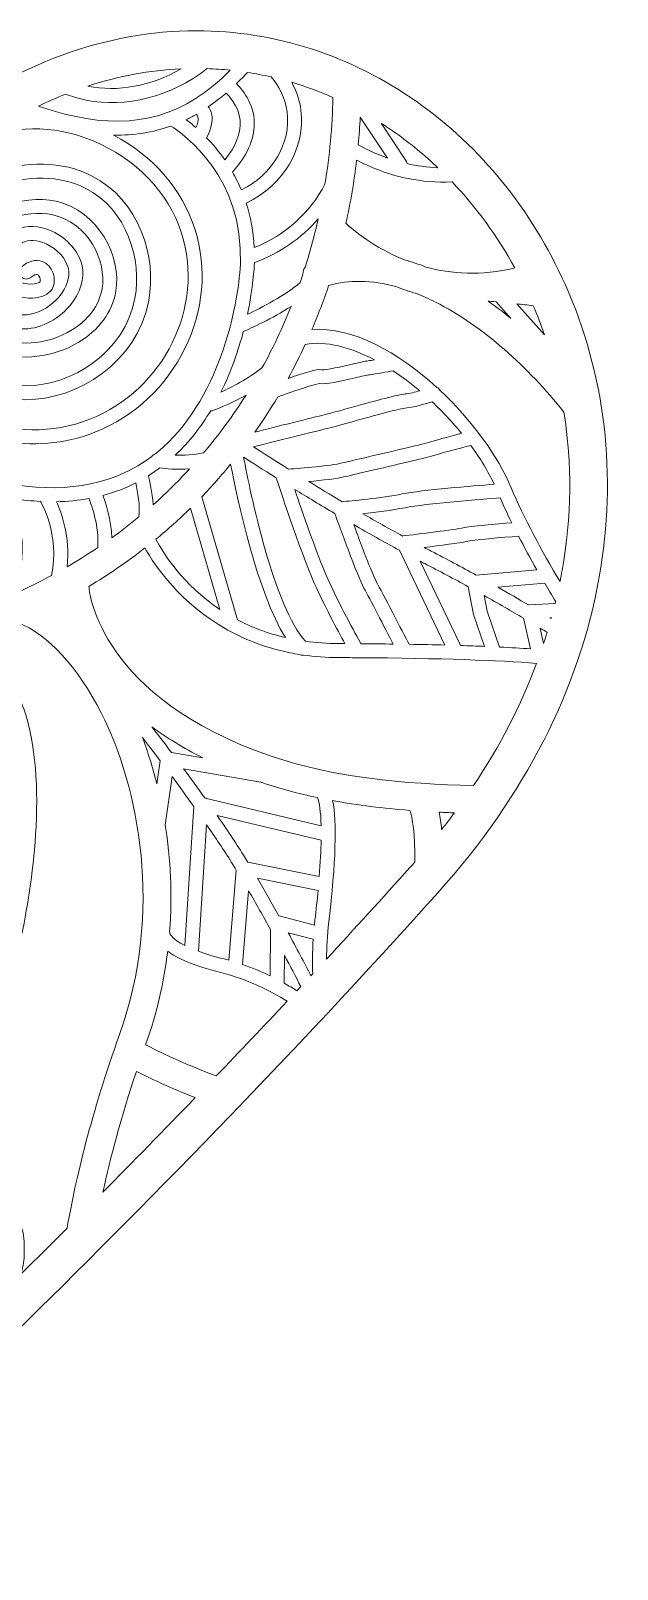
# Model space of a CAD drawing. Extents: x 16 to 8959, y -909 to -91.
# Drawn here: x 5216 to 5527, y -908 to -92 of the extents above; entities that cross this region are included whole.
import ezdxf

# ---------------------------------------------------------------- set-up
doc = ezdxf.new("R2010")
doc.units = 0
doc.header["$MEASUREMENT"] = 0
doc.layers.add('Layer 1', color=7, linetype='Continuous')

msp = doc.modelspace()

# ---------------------------------------------------------------- linework, layer by layer
at = {"layer": 'Layer 1', "lineweight": 0}
for points, knots in [([(5499.48, -226.33), (5481.85, -186.9), (5454.75, -153.49), (5421.11, -129.71), (5386.04, -104.91), (5345.53, -91.8), (5303.95, -91.8), (5256.05, -91.8), (5208.03, -109.39), (5165.06, -142.66), (5132.36, -167.98), (5102.49, -202.19), (5076, -244.61), (5049.52, -202.2), (5019.66, -168), (4986.95, -142.67), (4943.98, -109.4), (4895.95, -91.81), (4848.04, -91.8), (4806.47, -91.8), (4765.96, -104.91), (4730.9, -129.69), (4697.25, -153.47), (4670.15, -186.88), (4652.52, -226.31), (4631.14, -274.13), (4624.87, -327.84), (4634.41, -381.63), (4644.97, -441.15), (4673.77, -497.53), (4720, -549.22), (4873.89, -721.22), (5050.96, -885.08), (5052.74, -886.72), (5052.74, -886.72), (5076.01, -908.2), (5076.01, -908.2), (5076.01, -908.2), (5099.28, -886.71), (5099.28, -886.71), (5101.05, -885.08), (5278.13, -721.22), (5432.01, -549.22), (5478.24, -497.54), (5507.03, -441.16), (5517.59, -381.65), (5527.12, -327.86), (5520.86, -274.15), (5499.48, -226.33)], [0, 0, 0, 0, 1, 1, 1, 2, 2, 2, 3, 3, 3, 4, 4, 4, 5, 5, 5, 6, 6, 6, 7, 7, 7, 8, 8, 8, 9, 9, 9, 10, 10, 10, 11, 11, 11, 12, 12, 12, 13, 13, 13, 14, 14, 14, 15, 15, 15, 16, 16, 16, 16]), ([(5239.73, -127.17), (5241.59, -127.72), (5243.47, -128.2), (5245.39, -128.58), (5266.29, -132.79), (5290.4, -126.95), (5309.55, -111.9), (5313.67, -112.03), (5317.78, -112.3), (5321.86, -112.72), (5297.94, -136.95), (5272.35, -144.3), (5239.25, -137.19), (5232.15, -135.67), (5225.8, -133.82), (5220.13, -131.78), (5224.9, -129.47), (5229.7, -127.36), (5234.54, -125.45), (5236.26, -126.07), (5237.99, -126.64), (5239.73, -127.17)], [0, 0, 0, 0, 1, 1, 1, 2, 2, 2, 3, 3, 3, 4, 4, 4, 5, 5, 5, 6, 6, 6, 7, 7, 7, 7]), ([(5246.34, -121.19), (5262.65, -115.87), (5279.21, -112.77), (5295.76, -112), (5279.95, -121.19), (5261.93, -124.46), (5246.34, -121.19)], [0, 0, 0, 0, 1, 1, 1, 2, 2, 2, 2]), ([(5343.54, -116.29), (5347.39, -120.87), (5350.98, -127.07), (5352.02, -134.89), (5354.22, -151.35), (5344.26, -168.24), (5327.76, -176.27), (5326.32, -172.89), (5324.73, -169.72), (5323.04, -166.77), (5326.72, -162.83), (5333.94, -153.77), (5334.6, -142.65), (5335.24, -131.93), (5329.04, -123.8), (5325.21, -119.84), (5327.15, -117.96), (5329.07, -115.97), (5330.98, -113.88), (5335.2, -114.53), (5339.38, -115.34), (5343.54, -116.29)], [0, 0, 0, 0, 1, 1, 1, 2, 2, 2, 3, 3, 3, 4, 4, 4, 5, 5, 5, 6, 6, 6, 7, 7, 7, 7]), ([(5334.61, -206.87), (5334.2, -198.17), (5332.65, -190.31), (5330.36, -183.26), (5350.09, -173.97), (5362.02, -153.73), (5359.38, -133.91), (5358.63, -128.27), (5356.79, -123.36), (5354.46, -119.15), (5361.89, -121.35), (5369.21, -124.04), (5376.37, -127.2), (5376, -142.79), (5374.58, -158.17), (5372.11, -173.22), (5364.34, -188.11), (5351.11, -200.29), (5334.61, -206.87)], [0, 0, 0, 0, 1, 1, 1, 2, 2, 2, 3, 3, 3, 4, 4, 4, 5, 5, 5, 6, 6, 6, 6]), ([(5311.7, -134.94), (5311.33, -133.79), (5310.8, -132.89), (5310.24, -132.16), (5313.45, -129.97), (5316.61, -127.54), (5319.73, -124.85), (5322.63, -127.8), (5327.67, -134.13), (5327.19, -142.21), (5326.74, -149.82), (5322.08, -156.52), (5318.91, -160.24), (5315.78, -155.74), (5312.5, -151.88), (5309.35, -148.62), (5312.11, -143.2), (5312.9, -138.61), (5311.7, -134.94)], [0, 0, 0, 0, 1, 1, 1, 2, 2, 2, 3, 3, 3, 4, 4, 4, 5, 5, 5, 6, 6, 6, 6]), ([(5303.68, -143.21), (5301.77, -141.54), (5300.01, -140.13), (5298.48, -138.98), (5300.26, -138.13), (5302.02, -137.21), (5303.77, -136.22), (5303.88, -136.28), (5303.99, -136.35), (5304.11, -136.41), (5304.69, -136.79), (5305.5, -138.76), (5303.68, -143.21)], [0, 0, 0, 0, 1, 1, 1, 2, 2, 2, 3, 3, 3, 4, 4, 4, 4]), ([(5390.84, -137.62), (5390.84, -137.62), (5405.22, -159.32), (5405.22, -159.32), (5398.51, -156.97), (5393.23, -154.28), (5389.77, -152.29), (5390.23, -147.42), (5390.59, -142.53), (5390.84, -137.62)], [0, 0, 0, 0, 1, 1, 1, 2, 2, 2, 3, 3, 3, 3]), ([(5208.13, -332.74), (5168.28, -326.47), (5144.81, -307.83), (5131, -287.23), (5130.8, -286.61), (5130.44, -286.06), (5129.97, -285.64), (5116.16, -264.17), (5112.58, -240.89), (5111.75, -227.36), (5116.47, -220.89), (5121.28, -214.67), (5126.19, -208.71), (5126.42, -208.56), (5126.66, -208.43), (5126.89, -208.28), (5123.62, -238.76), (5134.64, -258.14), (5135.03, -258.78), (5148.15, -285.7), (5172.83, -303.7), (5200.11, -309.2), (5216.46, -312.49), (5233.75, -311.3), (5250.05, -304.85), (5292.99, -287.87), (5316.78, -239.47), (5303.1, -196.95), (5296.29, -175.8), (5280.79, -158.04), (5259.96, -147.14), (5270.74, -147.35), (5280.83, -145.78), (5290.41, -142.37), (5297.06, -146.6), (5329.25, -169.54), (5327.22, -215.68), (5326.21, -238.52), (5315.72, -288.76), (5283.21, -315.43), (5282.82, -315.75), (5282.43, -316.05), (5282.03, -316.36), (5281.36, -316.62), (5280.77, -317.07), (5280.35, -317.66), (5261.1, -332.09), (5236.83, -337.16), (5208.13, -332.74)], [0, 0, 0, 0, 1, 1, 1, 2, 2, 2, 3, 3, 3, 4, 4, 4, 5, 5, 5, 6, 6, 6, 7, 7, 7, 8, 8, 8, 9, 9, 9, 10, 10, 10, 11, 11, 11, 12, 12, 12, 13, 13, 13, 14, 14, 14, 15, 15, 15, 16, 16, 16, 16]), ([(5177.31, -158.47), (5180.37, -156.1), (5183.47, -153.82), (5186.58, -151.63), (5187.04, -151.37), (5187.5, -151.09), (5187.97, -150.84), (5205.39, -141.7), (5227.55, -141.46), (5248.78, -150.1), (5271.79, -159.51), (5289.01, -177.41), (5296.04, -199.22), (5308.55, -238.09), (5286.7, -282.38), (5247.33, -297.95), (5207.4, -313.74), (5161, -295.11), (5141.57, -255.3), (5141.45, -255.09), (5129.69, -234.19), (5135.19, -202.47), (5135.21, -202.34), (5135.21, -202.22), (5135.22, -202.1), (5135.48, -201.88), (5135.75, -201.66), (5136.02, -201.44), (5136.27, -201.33), (5136.53, -201.21), (5136.77, -201.04), (5139.45, -199.22), (5143.12, -196.48), (5147.22, -192.82), (5145, -201.6), (5144.28, -210.81), (5145.33, -219.98), (5149.14, -253.15), (5175.65, -287.47), (5213.41, -287.59), (5240.65, -287.65), (5272.49, -267.99), (5278.64, -234.99), (5282.94, -211.92), (5273.9, -181.75), (5248.3, -168.73), (5232.98, -160.92), (5212.94, -160.5), (5195.97, -167.6), (5181.16, -173.8), (5170.66, -184.6), (5166.39, -198.04), (5159.1, -220.99), (5170.04, -253.06), (5197.38, -262.4), (5211.19, -267.1), (5227.95, -265.15), (5241.12, -257.31), (5252.2, -250.71), (5259.33, -241.01), (5261.19, -229.98), (5264.31, -211.58), (5252.06, -187.47), (5229.5, -182.31), (5211.12, -178.19), (5187.06, -187.24), (5182.27, -207.19), (5179.91, -217.01), (5182.59, -228.6), (5189.26, -237.45), (5195.01, -245.08), (5202.99, -249.67), (5211.13, -250.01), (5220.2, -250.41), (5230.01, -245.69), (5236.75, -237.71), (5242.36, -231.07), (5244.73, -223.32), (5243.26, -216.46), (5241.69, -209.13), (5235.42, -201.95), (5227.29, -198.17), (5220.49, -195.02), (5213.56, -194.8), (5208.3, -197.58), (5203.23, -200.29), (5199.17, -205.99), (5197.72, -212.47), (5196.49, -217.94), (5197.36, -223.02), (5200.17, -226.77), (5204.23, -232.22), (5211.48, -233.89), (5216.9, -233.63), (5221.82, -233.4), (5225.64, -231.66), (5227.36, -228.84), (5228.73, -226.6), (5228.92, -223.47), (5227.88, -220.46), (5226.83, -217.45), (5224.73, -215.18), (5222.12, -214.22), (5218.65, -212.94), (5214.48, -214.07), (5211.24, -217.14), (5209.75, -218.55), (5209.69, -220.89), (5211.09, -222.38), (5212.5, -223.89), (5214.85, -223.95), (5216.34, -222.53), (5217.59, -221.36), (5218.96, -220.96), (5219.57, -221.19), (5220.01, -221.36), (5220.49, -221.96), (5220.79, -222.71), (5221.22, -223.77), (5221.15, -224.73), (5221.04, -224.95), (5220.78, -225.3), (5219.05, -226.25), (5215.79, -226.23), (5211.69, -226.23), (5207.88, -224.7), (5206.11, -222.32), (5204.1, -219.64), (5204.53, -216.02), (5204.96, -214.09), (5205.92, -209.8), (5208.67, -205.8), (5211.79, -204.14), (5214.97, -202.45), (5219.49, -202.73), (5224.16, -204.9), (5230.16, -207.69), (5234.92, -212.96), (5236, -218.01), (5236.99, -222.62), (5235.2, -228.05), (5231.08, -232.92), (5225.87, -239.09), (5218.17, -242.88), (5211.45, -242.6), (5205.56, -242.37), (5199.6, -238.83), (5195.19, -232.98), (5189.82, -225.86), (5187.64, -216.64), (5189.49, -208.92), (5193.16, -193.64), (5212.94, -185.97), (5227.84, -189.54), (5246.37, -193.79), (5256.43, -213.61), (5253.88, -228.74), (5252.38, -237.59), (5246.5, -245.47), (5237.32, -250.93), (5225.96, -257.69), (5211.56, -259.38), (5199.78, -255.37), (5177.16, -247.65), (5167.23, -219.92), (5173.47, -200.28), (5177.06, -188.96), (5186.07, -179.78), (5198.84, -174.45), (5213.83, -168.16), (5231.49, -168.52), (5244.93, -175.34), (5267.28, -186.71), (5275.14, -213.27), (5271.34, -233.63), (5265.9, -262.82), (5237.63, -280.22), (5213.43, -280.17), (5180.21, -280.08), (5156.07, -248.43), (5152.71, -219.13), (5151.06, -204.78), (5154.41, -190), (5161.41, -177.43), (5163.7, -174.4), (5165.94, -171.1), (5168.06, -167.52), (5169.81, -165.33), (5171.71, -163.26), (5173.71, -161.31), (5174.9, -160.35), (5176.1, -159.4), (5177.31, -158.47)], [0, 0, 0, 0, 1, 1, 1, 2, 2, 2, 3, 3, 3, 4, 4, 4, 5, 5, 5, 6, 6, 6, 7, 7, 7, 8, 8, 8, 9, 9, 9, 10, 10, 10, 11, 11, 11, 12, 12, 12, 13, 13, 13, 14, 14, 14, 15, 15, 15, 16, 16, 16, 17, 17, 17, 18, 18, 18, 19, 19, 19, 20, 20, 20, 21, 21, 21, 22, 22, 22, 23, 23, 23, 24, 24, 24, 25, 25, 25, 26, 26, 26, 27, 27, 27, 28, 28, 28, 29, 29, 29, 30, 30, 30, 31, 31, 31, 32, 32, 32, 33, 33, 33, 34, 34, 34, 35, 35, 35, 36, 36, 36, 37, 37, 37, 38, 38, 38, 39, 39, 39, 40, 40, 40, 41, 41, 41, 42, 42, 42, 43, 43, 43, 44, 44, 44, 45, 45, 45, 46, 46, 46, 47, 47, 47, 48, 48, 48, 49, 49, 49, 50, 50, 50, 51, 51, 51, 52, 52, 52, 53, 53, 53, 54, 54, 54, 55, 55, 55, 56, 56, 56, 57, 57, 57, 58, 58, 58, 59, 59, 59, 60, 60, 60, 61, 61, 61, 62, 62, 62, 63, 63, 63, 64, 64, 64, 64]), ([(5432.02, -164.49), (5426.13, -164.25), (5420.64, -163.45), (5415.64, -162.32), (5415.57, -161.77), (5415.39, -161.22), (5415.07, -160.73), (5415.07, -160.73), (5401.94, -140.92), (5401.94, -140.92), (5404.51, -142.56), (5407.05, -144.26), (5409.57, -146.04), (5417.46, -151.62), (5424.95, -157.8), (5432.02, -164.49)], [0, 0, 0, 0, 1, 1, 1, 2, 2, 2, 3, 3, 3, 4, 4, 4, 5, 5, 5, 5]), ([(5472.83, -217.67), (5454.92, -222.02), (5438.94, -220.79), (5425.54, -217.17), (5421.74, -215.67), (5417.98, -214.41), (5414.28, -213.38), (5398.12, -206.87), (5387.2, -197.66), (5383.22, -193.97), (5385.67, -182.96), (5387.57, -171.75), (5388.91, -160.39), (5395.12, -163.73), (5404.54, -167.88), (5416.3, -170.25), (5423.28, -171.65), (5431.09, -172.4), (5439.53, -172.01), (5452.39, -185.51), (5463.59, -200.85), (5472.83, -217.67)], [0, 0, 0, 0, 1, 1, 1, 2, 2, 2, 3, 3, 3, 4, 4, 4, 5, 5, 5, 6, 6, 6, 7, 7, 7, 7]), ([(5360.39, -221.02), (5359.9, -222.5), (5359.39, -223.99), (5358.88, -225.47), (5350.82, -232.4), (5338.45, -238.75), (5330.95, -242.27), (5334.05, -227.66), (5334.58, -217.1), (5334.63, -216.01), (5334.65, -215.6), (5334.66, -215.19), (5334.67, -214.78), (5348.1, -209.96), (5359.71, -201.82), (5368.56, -191.54), (5366.63, -200.16), (5364.34, -208.66), (5361.7, -217.01), (5360.89, -218.18), (5360.43, -219.57), (5360.39, -221.02)], [0, 0, 0, 0, 1, 1, 1, 2, 2, 2, 3, 3, 3, 4, 4, 4, 5, 5, 5, 6, 6, 6, 7, 7, 7, 7]), ([(5497.89, -378.16), (5497.55, -380.12), (5497.17, -382.08), (5496.78, -384.03), (5487.27, -368.12), (5477.44, -350.2), (5470.9, -334.39), (5463.96, -317.6), (5449.96, -298.37), (5433.03, -282.53), (5432.65, -281.88), (5432.09, -281.37), (5431.43, -281.06), (5411.01, -262.41), (5386.59, -248.85), (5365.17, -250.3), (5368.43, -242.68), (5371.39, -234.91), (5374.05, -227), (5385.02, -223.9), (5396.97, -224.09), (5409.78, -227.56), (5413.22, -228.91), (5416.85, -230.15), (5420.68, -231.23), (5423.97, -232.54), (5427.31, -234.03), (5430.71, -235.74), (5455.94, -248.49), (5479.78, -270.28), (5498.89, -294.17), (5503.22, -321.46), (5502.93, -349.78), (5497.89, -378.16)], [0, 0, 0, 0, 1, 1, 1, 2, 2, 2, 3, 3, 3, 4, 4, 4, 5, 5, 5, 6, 6, 6, 7, 7, 7, 8, 8, 8, 9, 9, 9, 10, 10, 10, 11, 11, 11, 11]), ([(5470.77, -244.42), (5466.78, -241.19), (5462.72, -238.13), (5458.59, -235.25), (5459.33, -235.32), (5460.8, -235.46), (5462.86, -235.66), (5462.86, -235.66), (5470.77, -244.42), (5470.77, -244.42)], [0, 0, 0, 0, 1, 1, 1, 2, 2, 2, 3, 3, 3, 3]), ([(5316.96, -283.5), (5322.39, -272.52), (5326.17, -261.38), (5328.79, -251.4), (5332.76, -249.68), (5343.96, -244.64), (5354.18, -238.04), (5349.69, -249.29), (5344.53, -260.21), (5338.71, -270.74), (5331.14, -276.51), (5322.64, -280.89), (5316.96, -283.5)], [0, 0, 0, 0, 1, 1, 1, 2, 2, 2, 3, 3, 3, 4, 4, 4, 4]), ([(5482.61, -237.68), (5484.79, -242.75), (5486.78, -247.89), (5488.59, -253.1), (5488.59, -253.1), (5473.85, -236.76), (5473.85, -236.76), (5476.53, -237.03), (5479.48, -237.34), (5482.61, -237.68)], [0, 0, 0, 0, 1, 1, 1, 2, 2, 2, 3, 3, 3, 3]), ([(5394.98, -266.96), (5393.37, -267.16), (5390.19, -267.89), (5386.53, -268.74), (5381.34, -269.94), (5372.67, -271.94), (5370.31, -271.67), (5367.39, -271.32), (5362.37, -272.89), (5352.58, -276.32), (5355.8, -270.39), (5358.84, -264.36), (5361.67, -258.21), (5372.65, -256.27), (5385.51, -259.63), (5398.46, -266.45), (5397.16, -266.66), (5395.94, -266.85), (5394.98, -266.96)], [0, 0, 0, 0, 1, 1, 1, 2, 2, 2, 3, 3, 3, 4, 4, 4, 5, 5, 5, 6, 6, 6, 6]), ([(5414.71, -284.51), (5410.86, -284.89), (5399.61, -287.96), (5385.3, -291.91), (5379.63, -293.48), (5374.59, -294.88), (5371.76, -295.58), (5365.86, -297.03), (5346.29, -301.92), (5334.96, -304.76), (5339.22, -298.68), (5343.25, -292.45), (5347.04, -286.06), (5348.99, -285.43), (5351.33, -284.62), (5354.19, -283.61), (5359.18, -281.87), (5367.53, -278.94), (5369.45, -279.04), (5372.82, -279.44), (5379.35, -278.02), (5388.2, -275.96), (5391.53, -275.19), (5394.42, -274.51), (5395.89, -274.33), (5399.2, -273.92), (5405.36, -272.81), (5408.29, -272.27), (5413.08, -275.42), (5417.82, -278.98), (5422.42, -282.86), (5419.87, -283.58), (5416.99, -284.28), (5414.71, -284.51)], [0, 0, 0, 0, 1, 1, 1, 2, 2, 2, 3, 3, 3, 4, 4, 4, 5, 5, 5, 6, 6, 6, 7, 7, 7, 8, 8, 8, 9, 9, 9, 10, 10, 10, 11, 11, 11, 11]), ([(5307.75, -315.8), (5302.44, -316.98), (5296.99, -317.16), (5292.65, -317), (5300.21, -309.92), (5306.41, -301.86), (5311.5, -293.44), (5312, -293.48), (5312.52, -293.41), (5313.03, -293.22), (5313.49, -293.05), (5321.09, -290.21), (5330.23, -285.09), (5323.45, -295.82), (5315.95, -306.07), (5307.75, -315.8)], [0, 0, 0, 0, 1, 1, 1, 2, 2, 2, 3, 3, 3, 4, 4, 4, 5, 5, 5, 5]), ([(5428.29, -309.92), (5424.75, -311.01), (5408.35, -314.82), (5396.38, -317.61), (5389.86, -319.12), (5384.15, -320.45), (5381.27, -321.16), (5375.02, -322.69), (5359.54, -323.93), (5352.84, -324.42), (5345.37, -319.76), (5338.99, -315.69), (5334.21, -312.6), (5344.86, -309.93), (5367.16, -304.35), (5373.53, -302.78), (5376.4, -302.08), (5381.53, -300.66), (5387.28, -299.07), (5397.68, -296.19), (5411.92, -292.25), (5415.46, -291.89), (5419.88, -291.44), (5425.78, -289.66), (5428.91, -288.64), (5434.49, -293.88), (5439.77, -299.55), (5444.56, -305.46), (5440.26, -306.58), (5432.32, -308.67), (5428.29, -309.92)], [0, 0, 0, 0, 1, 1, 1, 2, 2, 2, 3, 3, 3, 4, 4, 4, 5, 5, 5, 6, 6, 6, 7, 7, 7, 8, 8, 8, 9, 9, 9, 10, 10, 10, 10]), ([(5366.47, -384.88), (5371.76, -396.81), (5378.72, -409.83), (5382.68, -417.03), (5381.59, -417.03), (5380.49, -417.02), (5379.39, -417.02), (5373.18, -416.99), (5367.33, -416.55), (5361.81, -415.78), (5345.09, -397.77), (5332.5, -336.83), (5328.94, -318.03), (5333.33, -320.87), (5339.26, -324.67), (5346.27, -329.07), (5346.3, -329.21), (5346.32, -329.35), (5346.36, -329.49), (5346.86, -331.03), (5358.68, -367.29), (5366.47, -384.88)], [0, 0, 0, 0, 1, 1, 1, 2, 2, 2, 3, 3, 3, 4, 4, 4, 5, 5, 5, 6, 6, 6, 7, 7, 7, 7]), ([(5413.12, -337.6), (5401.98, -339.84), (5385.68, -341.31), (5381.23, -341.69), (5375.01, -338.01), (5369.05, -334.41), (5363.48, -331), (5370.55, -330.35), (5378.66, -329.44), (5383.04, -328.36), (5385.9, -327.66), (5391.58, -326.34), (5398.06, -324.83), (5411.48, -321.71), (5426.69, -318.18), (5430.49, -317), (5435.88, -315.33), (5449.19, -311.93), (5449.33, -311.89), (5449.38, -311.88), (5449.43, -311.86), (5449.48, -311.84), (5454.4, -318.59), (5458.64, -325.56), (5461.93, -332.48), (5450.49, -333.33), (5423.75, -335.46), (5413.12, -337.6)], [0, 0, 0, 0, 1, 1, 1, 2, 2, 2, 3, 3, 3, 4, 4, 4, 5, 5, 5, 6, 6, 6, 7, 7, 7, 8, 8, 8, 9, 9, 9, 9]), ([(5280.96, -343.34), (5280.58, -336.7), (5279.09, -330.43), (5278.44, -327.96), (5280.53, -326.65), (5282.58, -325.26), (5284.58, -323.76), (5287.5, -324.17), (5293.43, -324.78), (5300.25, -324.32), (5297.52, -327.3), (5294.72, -330.24), (5291.84, -333.11), (5288.32, -336.62), (5284.68, -340.02), (5280.96, -343.34)], [0, 0, 0, 0, 1, 1, 1, 2, 2, 2, 3, 3, 3, 4, 4, 4, 5, 5, 5, 5]), ([(5306.78, -339.06), (5312.12, -333.49), (5317.22, -327.72), (5322.08, -321.78), (5325.81, -341.19), (5336.3, -390.15), (5351.15, -413.81), (5341.57, -411.56), (5333.15, -408.28), (5325.76, -404.41), (5325.76, -404.41), (5306.78, -339.06), (5306.78, -339.06)], [0, 0, 0, 0, 1, 1, 1, 2, 2, 2, 3, 3, 3, 4, 4, 4, 4]), ([(5273.44, -349.77), (5268.79, -353.61), (5264, -357.29), (5259.08, -360.83), (5258.66, -351.24), (5255.9, -342.64), (5254.29, -338.38), (5260.4, -336.75), (5266.21, -334.54), (5271.73, -331.74), (5272.81, -336.36), (5274.11, -343.91), (5273.44, -349.77)], [0, 0, 0, 0, 1, 1, 1, 2, 2, 2, 3, 3, 3, 4, 4, 4, 4]), ([(5203.87, -339.56), (5204.91, -339.74), (5205.94, -339.91), (5207, -340.07), (5211.86, -340.82), (5216.6, -341.31), (5221.22, -341.55), (5221.29, -341.69), (5221.34, -341.83), (5221.43, -341.97), (5221.53, -342.14), (5231.54, -358.78), (5227.14, -380.83), (5220.52, -384.41), (5213.74, -387.77), (5206.81, -390.87), (5206.69, -390.91), (5206.57, -390.96), (5206.45, -391), (5209.16, -384.76), (5211.4, -376.95), (5211.54, -367.99), (5211.75, -355.38), (5207.69, -345.78), (5203.87, -339.56)], [0, 0, 0, 0, 1, 1, 1, 2, 2, 2, 3, 3, 3, 4, 4, 4, 5, 5, 5, 6, 6, 6, 7, 7, 7, 8, 8, 8, 8]), ([(5229.65, -341.69), (5235.63, -341.59), (5241.41, -341.03), (5246.96, -340.01), (5248.45, -343.79), (5252.34, -354.84), (5251.63, -366.03), (5246.33, -369.6), (5240.91, -373.02), (5235.35, -376.25), (5237.05, -360.24), (5232.43, -347.61), (5229.65, -341.69)], [0, 0, 0, 0, 1, 1, 1, 2, 2, 2, 3, 3, 3, 4, 4, 4, 4]), ([(5392.81, -387.52), (5395.67, -392.86), (5403.92, -408.76), (5408.33, -417.26), (5402.88, -417.19), (5397.17, -417.13), (5391.19, -417.09), (5388.23, -411.79), (5379.53, -396.03), (5373.26, -381.87), (5367.8, -369.55), (5360.07, -347.09), (5356.06, -335.15), (5362.6, -339.19), (5369.77, -343.53), (5377.3, -347.99), (5379.53, -354.17), (5389.14, -380.69), (5392.81, -387.52)], [0, 0, 0, 0, 1, 1, 1, 2, 2, 2, 3, 3, 3, 4, 4, 4, 5, 5, 5, 6, 6, 6, 6]), ([(5445.37, -355.58), (5441.46, -356.47), (5421, -358.98), (5413.44, -359.88), (5413.38, -359.88), (5413.33, -359.91), (5413.27, -359.92), (5406.16, -356.06), (5399.08, -352.07), (5392.18, -348.09), (5399.02, -347.35), (5407.65, -346.27), (5414.58, -344.88), (5425.56, -342.67), (5455.95, -340.35), (5465.09, -339.69), (5466.92, -343.97), (5468.97, -348.38), (5471.16, -352.84), (5463.14, -353.49), (5449.15, -354.72), (5445.37, -355.58)], [0, 0, 0, 0, 1, 1, 1, 2, 2, 2, 3, 3, 3, 4, 4, 4, 5, 5, 5, 6, 6, 6, 7, 7, 7, 7]), ([(5300.81, -345.1), (5300.81, -345.1), (5316.43, -398.88), (5316.43, -398.88), (5296.75, -385.77), (5286.36, -369.1), (5282.42, -361.61), (5288.8, -356.37), (5294.94, -350.86), (5300.81, -345.1)], [0, 0, 0, 0, 1, 1, 1, 2, 2, 2, 3, 3, 3, 3]), ([(5435.73, -417.79), (5429.81, -417.63), (5423.49, -417.5), (5416.75, -417.39), (5413.39, -410.9), (5402.7, -390.26), (5399.35, -384.02), (5396.87, -379.39), (5391.1, -364.08), (5387.34, -353.86), (5395.26, -358.45), (5403.45, -363.05), (5411.64, -367.48), (5411.64, -367.48), (5435.73, -417.79), (5435.73, -417.79)], [0, 0, 0, 0, 1, 1, 1, 2, 2, 2, 3, 3, 3, 4, 4, 4, 5, 5, 5, 5]), ([(5343.54, -476.74), (5252.78, -445.72), (5247.15, -389.71), (5246.95, -387.26), (5246.94, -387.06), (5246.91, -386.86), (5246.88, -386.66), (5257.24, -380.43), (5267.16, -373.62), (5276.6, -366.27), (5282.03, -375.88), (5295.49, -395.69), (5320.06, -409.5), (5320.51, -409.92), (5321.06, -410.22), (5321.65, -410.38), (5330.78, -415.32), (5341.4, -419.43), (5353.67, -421.9), (5355.26, -422.22), (5356.89, -422.51), (5358.54, -422.77), (5358.85, -422.92), (5359.16, -423.04), (5359.49, -423.1), (5359.91, -423.19), (5360.35, -423.17), (5360.77, -423.11), (5366.62, -423.94), (5372.81, -424.41), (5379.36, -424.44), (5382.61, -424.45), (5385.79, -424.47), (5388.91, -424.49), (5388.93, -424.49), (5388.96, -424.49), (5388.98, -424.49), (5434.14, -424.79), (5464.34, -425.95), (5484.37, -427.48), (5476.09, -449.66), (5464.94, -471.29), (5450.97, -492.29), (5414.05, -491.6), (5376.33, -487.94), (5343.54, -476.74)], [0, 0, 0, 0, 1, 1, 1, 2, 2, 2, 3, 3, 3, 4, 4, 4, 5, 5, 5, 6, 6, 6, 7, 7, 7, 8, 8, 8, 9, 9, 9, 10, 10, 10, 11, 11, 11, 12, 12, 12, 13, 13, 13, 14, 14, 14, 15, 15, 15, 15]), ([(5452.25, -380.62), (5444.61, -376.42), (5436.62, -372.15), (5428.42, -367.94), (5427.17, -367.3), (5425.91, -366.64), (5424.65, -365.99), (5433.04, -364.94), (5443.94, -363.52), (5447.02, -362.82), (5450.49, -362.02), (5466.47, -360.65), (5474.79, -360), (5477.9, -365.99), (5481.21, -372), (5484.57, -377.86), (5484.57, -377.86), (5452.25, -380.62), (5452.25, -380.62)], [0, 0, 0, 0, 1, 1, 1, 2, 2, 2, 3, 3, 3, 4, 4, 4, 5, 5, 5, 6, 6, 6, 6]), ([(5456.78, -418.48), (5452.75, -418.31), (5448.48, -418.16), (5443.95, -418.02), (5443.89, -417.74), (5443.81, -417.46), (5443.68, -417.2), (5443.68, -417.2), (5422.67, -373.32), (5422.67, -373.32), (5423.46, -373.73), (5424.25, -374.14), (5425.04, -374.55), (5432.98, -378.62), (5440.72, -382.75), (5448.12, -386.82), (5448.12, -386.82), (5450.94, -401.64), (5450.94, -401.64), (5450.94, -401.64), (5456.78, -418.48), (5456.78, -418.48)], [0, 0, 0, 0, 1, 1, 1, 2, 2, 2, 3, 3, 3, 4, 4, 4, 5, 5, 5, 6, 6, 6, 7, 7, 7, 7]), ([(5456.55, -391.5), (5464.01, -395.69), (5471.04, -399.76), (5477.47, -403.56), (5477.47, -403.56), (5481.1, -419.79), (5481.1, -419.79), (5476.22, -419.45), (5470.8, -419.13), (5464.76, -418.83), (5464.76, -418.83), (5458.09, -399.74), (5458.09, -399.74), (5458.09, -399.74), (5456.55, -391.5), (5456.55, -391.5)], [0, 0, 0, 0, 1, 1, 1, 2, 2, 2, 3, 3, 3, 4, 4, 4, 5, 5, 5, 5]), ([(5494.18, -395.69), (5494.18, -395.69), (5480.31, -396.48), (5480.31, -396.48), (5480.25, -396.49), (5480.19, -396.51), (5480.13, -396.51), (5475.02, -393.51), (5469.56, -390.34), (5463.81, -387.08), (5463.81, -387.08), (5488.7, -384.95), (5488.7, -384.95), (5490.64, -388.24), (5492.57, -391.43), (5494.47, -394.54), (5494.37, -394.92), (5494.28, -395.31), (5494.18, -395.69)], [0, 0, 0, 0, 1, 1, 1, 2, 2, 2, 3, 3, 3, 4, 4, 4, 5, 5, 5, 6, 6, 6, 6]), ([(5210.12, -752.28), (5210.24, -752.05), (5210.35, -751.81), (5210.47, -751.59), (5211.97, -748.76), (5212.46, -745.26), (5212.55, -741.84), (5212.66, -737.75), (5212.65, -733.7), (5211.99, -729.65), (5211.99, -729.65), (5211.99, -729.64), (5211.99, -729.64), (5210.27, -724.19), (5207.89, -719.02), (5204.2, -714.42), (5201.11, -710.57), (5197.48, -707.36), (5193.39, -704.63), (5190.46, -702.66), (5189.93, -700.39), (5192.77, -698.62), (5201.42, -693.25), (5202.38, -684.85), (5202.71, -675.95), (5202.76, -674.58), (5202.81, -673.43), (5202.89, -672.46), (5201.02, -669.08), (5199.46, -665.54), (5197.79, -662.12), (5199.74, -642.9), (5203.92, -606.92), (5210.59, -574.9), (5213.98, -558.64), (5217.26, -538.84), (5218.59, -518.69), (5218.61, -518.53), (5218.62, -518.38), (5218.62, -518.23), (5220.14, -494.62), (5218.98, -470.55), (5212.14, -451.11), (5212.11, -451.04), (5212.09, -450.97), (5212.06, -450.9), (5206.57, -435.43), (5197.48, -422.93), (5183.27, -415.96), (5192.14, -412.97), (5200.84, -409.63), (5209.36, -405.94), (5224.85, -411.84), (5241.16, -429.48), (5253.45, -453.81), (5273.45, -493.4), (5286.49, -559.02), (5263.14, -624.45), (5248.19, -666.36), (5239.91, -700.79), (5235.37, -727.13), (5226.73, -735.79), (5218.3, -744.18), (5210.12, -752.28)], [0, 0, 0, 0, 1, 1, 1, 2, 2, 2, 3, 3, 3, 4, 4, 4, 5, 5, 5, 6, 6, 6, 7, 7, 7, 8, 8, 8, 9, 9, 9, 10, 10, 10, 11, 11, 11, 12, 12, 12, 13, 13, 13, 14, 14, 14, 15, 15, 15, 16, 16, 16, 17, 17, 17, 18, 18, 18, 19, 19, 19, 20, 20, 20, 21, 21, 21, 21]), ([(5491.47, -403.28), (5491.47, -403.28), (5492.22, -403.24), (5492.22, -403.24), (5492.19, -403.38), (5492.15, -403.52), (5492.11, -403.67), (5491.9, -403.54), (5491.69, -403.41), (5491.47, -403.28)], [0, 0, 0, 0, 1, 1, 1, 2, 2, 2, 3, 3, 3, 3]), ([(5488.07, -416.96), (5488.07, -416.96), (5486.24, -408.79), (5486.24, -408.79), (5487.52, -409.56), (5488.75, -410.3), (5489.96, -411.04), (5489.35, -413.02), (5488.72, -414.99), (5488.07, -416.96)], [0, 0, 0, 0, 1, 1, 1, 2, 2, 2, 3, 3, 3, 3]), ([(5290.63, -474.73), (5286.77, -469.6), (5283.23, -464.97), (5280.25, -461.1), (5287.95, -466.81), (5296.89, -472.39), (5307.25, -477.63), (5307.25, -477.63), (5290.63, -474.73), (5290.63, -474.73)], [0, 0, 0, 0, 1, 1, 1, 2, 2, 2, 3, 3, 3, 3]), ([(5284.67, -479.15), (5284.67, -479.15), (5282.96, -491.44), (5282.96, -491.44), (5280.77, -482.74), (5278.18, -474.51), (5275.31, -466.85), (5278.06, -470.42), (5281.24, -474.59), (5284.67, -479.15)], [0, 0, 0, 0, 1, 1, 1, 2, 2, 2, 3, 3, 3, 3]), ([(5287.42, -513.28), (5287.42, -513.28), (5290.99, -487.61), (5290.99, -487.61), (5294.72, -492.65), (5298.61, -497.99), (5302.48, -503.43), (5302.48, -503.43), (5297.79, -577.19), (5297.79, -577.19), (5291.16, -573.82), (5290.03, -571.28), (5289.88, -570.85), (5289.88, -570.5), (5289.81, -570.17), (5289.72, -569.84), (5291.23, -550.09), (5290.21, -531.01), (5287.42, -513.28)], [0, 0, 0, 0, 1, 1, 1, 2, 2, 2, 3, 3, 3, 4, 4, 4, 5, 5, 5, 6, 6, 6, 6]), ([(5308.48, -499.06), (5304.64, -493.67), (5300.79, -488.38), (5297.09, -483.39), (5297.09, -483.39), (5338.02, -490.54), (5338.02, -490.54), (5338.26, -490.62), (5338.49, -490.7), (5338.73, -490.78), (5348.15, -494), (5357.99, -496.62), (5368.09, -498.75), (5369.14, -501.17), (5369.9, -506.03), (5370.08, -513.77), (5370.08, -513.77), (5308.48, -499.06), (5308.48, -499.06)], [0, 0, 0, 0, 1, 1, 1, 2, 2, 2, 3, 3, 3, 4, 4, 4, 5, 5, 5, 6, 6, 6, 6]), ([(5372.93, -584.4), (5372.97, -578.51), (5373.32, -571.9), (5374.17, -564.64), (5377.85, -533.17), (5378.52, -511.64), (5376.17, -500.35), (5389.53, -502.79), (5403.28, -504.44), (5417.08, -505.51), (5418.46, -508.8), (5419.9, -518.45), (5419.85, -532.77), (5418.94, -533.81), (5418.03, -534.85), (5417.1, -535.88), (5402.53, -552.18), (5387.74, -568.39), (5372.93, -584.4)], [0, 0, 0, 0, 1, 1, 1, 2, 2, 2, 3, 3, 3, 4, 4, 4, 5, 5, 5, 6, 6, 6, 6]), ([(5309.3, -513.14), (5314.01, -519.96), (5318.55, -526.76), (5322.57, -533.17), (5323.38, -534.48), (5324.2, -535.81), (5325.03, -537.15), (5325.03, -537.15), (5321.14, -585.04), (5321.14, -585.04), (5320.31, -584.81), (5319.48, -584.58), (5318.64, -584.37), (5313.11, -582.99), (5308.65, -581.61), (5305.03, -580.28), (5305.03, -580.28), (5309.3, -513.14), (5309.3, -513.14)], [0, 0, 0, 0, 1, 1, 1, 2, 2, 2, 3, 3, 3, 4, 4, 4, 5, 5, 5, 6, 6, 6, 6]), ([(5369.09, -540.59), (5369.09, -540.59), (5331.15, -532.94), (5331.15, -532.94), (5330.38, -531.69), (5329.61, -530.45), (5328.85, -529.24), (5324.64, -522.51), (5319.87, -515.37), (5314.92, -508.23), (5314.92, -508.23), (5370.08, -521.4), (5370.08, -521.4), (5369.98, -526.79), (5369.67, -533.16), (5369.09, -540.59)], [0, 0, 0, 0, 1, 1, 1, 2, 2, 2, 3, 3, 3, 4, 4, 4, 5, 5, 5, 5]), ([(5432.61, -506.47), (5435.34, -506.61), (5438.07, -506.71), (5440.79, -506.81), (5438.59, -509.79), (5436.32, -512.77), (5434, -515.73), (5433.65, -512.3), (5433.19, -509.2), (5432.61, -506.47)], [0, 0, 0, 0, 1, 1, 1, 2, 2, 2, 3, 3, 3, 3]), ([(5336.32, -541.55), (5336.32, -541.55), (5368.45, -548.03), (5368.45, -548.03), (5368, -552.89), (5367.46, -558.12), (5366.79, -563.78), (5366.69, -564.67), (5366.6, -565.55), (5366.51, -566.42), (5366.51, -566.42), (5347.88, -561.55), (5347.88, -561.55), (5347.82, -561.53), (5347.76, -561.52), (5347.7, -561.51), (5343.99, -554.8), (5340.14, -548.04), (5336.32, -541.55)], [0, 0, 0, 0, 1, 1, 1, 2, 2, 2, 3, 3, 3, 4, 4, 4, 5, 5, 5, 6, 6, 6, 6]), ([(5343.22, -568.75), (5343.22, -568.75), (5343.1, -593.34), (5343.1, -593.34), (5338.58, -591.15), (5333.66, -589.08), (5328.41, -587.28), (5328.41, -587.28), (5331.58, -548.14), (5331.58, -548.14), (5335.52, -554.88), (5339.45, -561.89), (5343.22, -568.75)], [0, 0, 0, 0, 1, 1, 1, 2, 2, 2, 3, 3, 3, 4, 4, 4, 4]), ([(5364.69, -593.27), (5361.16, -586.48), (5357.04, -578.65), (5352.6, -570.46), (5352.6, -570.46), (5365.87, -573.93), (5365.87, -573.93), (5365.43, -580.76), (5365.41, -586.89), (5365.62, -592.27), (5365.31, -592.61), (5365, -592.94), (5364.69, -593.27)], [0, 0, 0, 0, 1, 1, 1, 2, 2, 2, 3, 3, 3, 4, 4, 4, 4]), ([(5276.98, -629.84), (5277.03, -629.71), (5277.08, -629.57), (5277.12, -629.44), (5283.01, -612.94), (5286.73, -596.42), (5288.69, -580.26), (5293.54, -583.84), (5302.03, -587.86), (5316.84, -591.56), (5330.81, -595.05), (5342.91, -601.12), (5352.06, -606.79), (5339.46, -620.21), (5326.9, -633.44), (5314.47, -646.39), (5297.69, -640.32), (5282.81, -632.87), (5276.98, -629.84)], [0, 0, 0, 0, 1, 1, 1, 2, 2, 2, 3, 3, 3, 4, 4, 4, 5, 5, 5, 6, 6, 6, 6]), ([(5357.26, -601.23), (5355.16, -599.9), (5352.92, -598.55), (5350.51, -597.2), (5350.51, -597.2), (5350.58, -582.37), (5350.58, -582.37), (5353.78, -588.38), (5356.73, -594.03), (5359.32, -599.03), (5358.63, -599.77), (5357.95, -600.5), (5357.26, -601.23)], [0, 0, 0, 0, 1, 1, 1, 2, 2, 2, 3, 3, 3, 4, 4, 4, 4]), ([(5303.35, -657.94), (5286.61, -675.27), (5270.18, -692.06), (5254.31, -708.08), (5258.33, -689.65), (5264.02, -668.23), (5272.1, -644), (5278.31, -647.14), (5289.88, -652.72), (5303.35, -657.94)], [0, 0, 0, 0, 1, 1, 1, 2, 2, 2, 3, 3, 3, 3])]:
    msp.add_open_spline(points, degree=3, knots=knots, dxfattribs=at)

doc.saveas('drawing.dxf')
